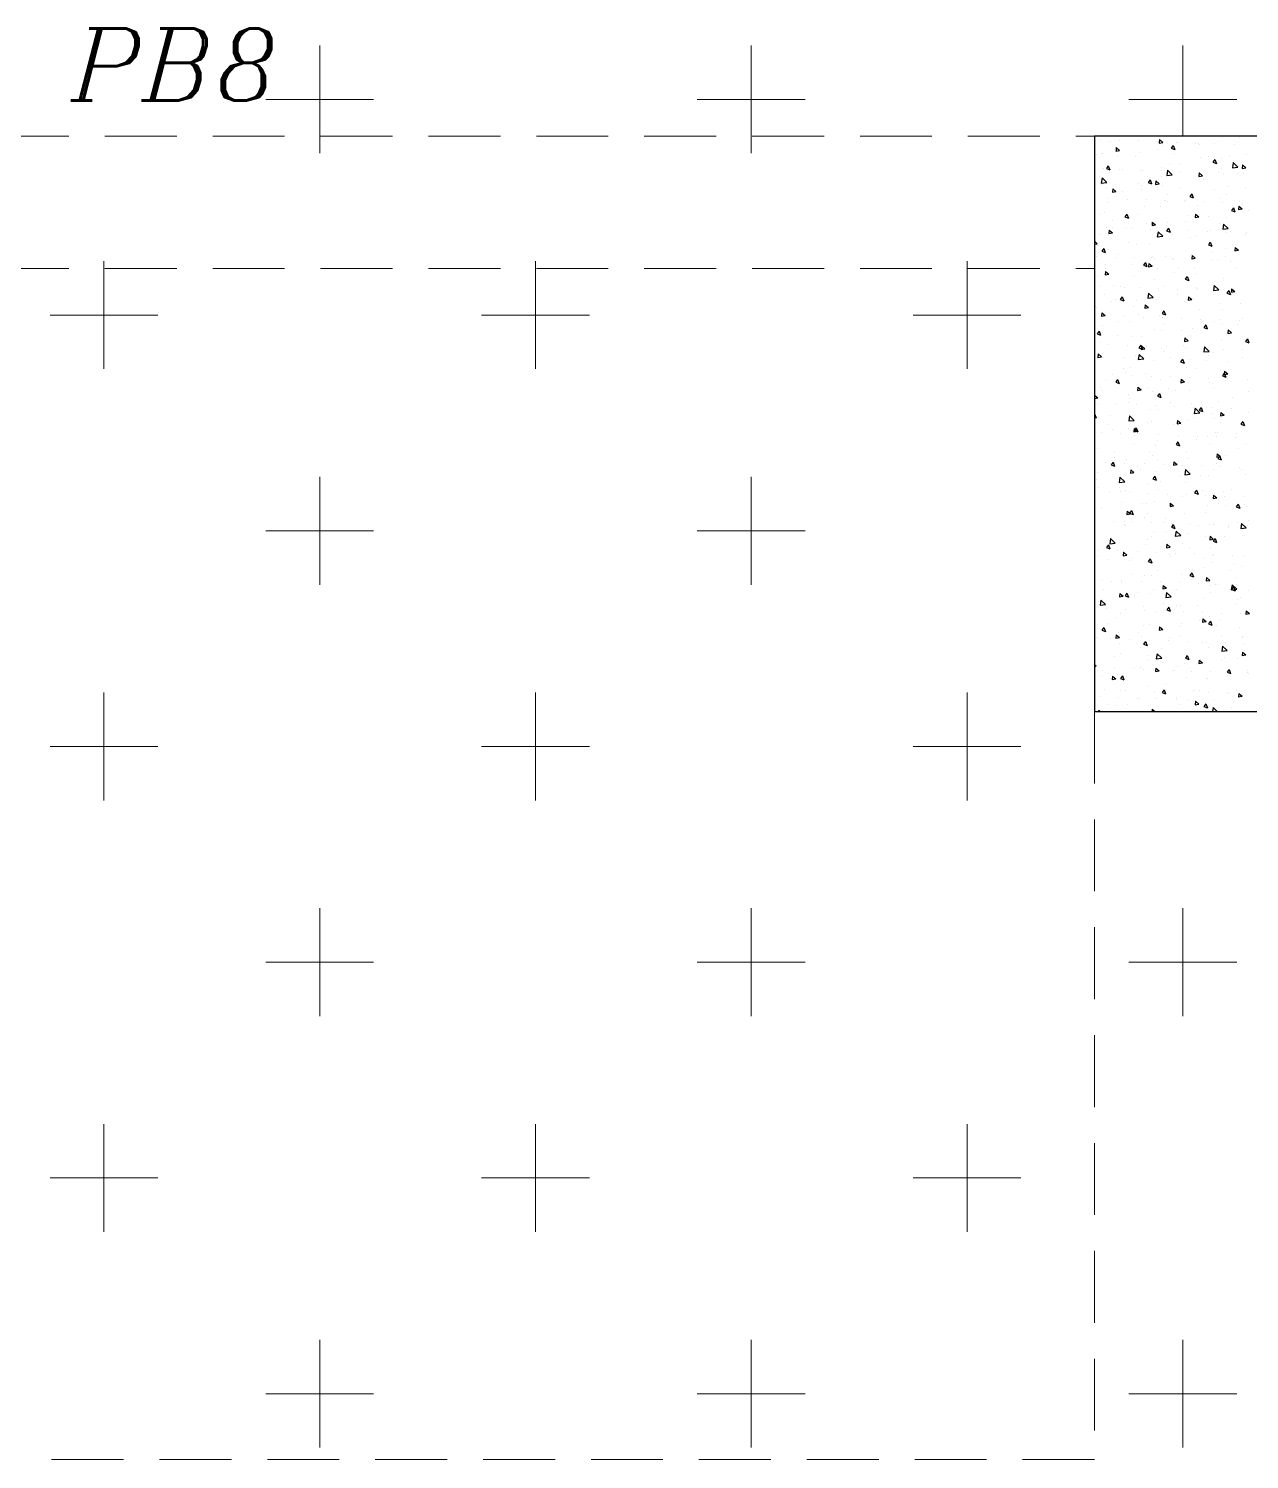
# Model space of a CAD drawing. Header units: millimetres. Extents: x 331487 to 517269, y 198509 to 399936.
# Drawn here: x 404498 to 406619, y 386854 to 389341 of the extents above; entities that cross this region are included whole.
import ezdxf

# ---------------------------------------------------------------- set-up
doc = ezdxf.new("R2010")
doc.units = ezdxf.units.MM
doc.header["$MEASUREMENT"] = 0
doc.linetypes.add('DASHED2', pattern=[0.375, 0.25, -0.125])
doc.layers.add('BEAM', color=1, linetype='Continuous', lineweight=5)
doc.layers.add('COLUMN', color=6, linetype='Continuous')
doc.styles.add('ITALICC', font='italicc', dxfattribs={"height": 0.3})

msp = doc.modelspace()

# ---------------------------------------------------------------- linework, layer by layer
at = {"layer": 'BEAM', "color": 253, "linetype": 'Continuous', "ltscale": 750}
for p, q in [((405003.6, 389154), (405003.6, 389312)), ((405753.6, 389154), (405753.6, 389312)), ((406503.6, 389154), (406503.6, 389312)), ((404909.8, 389218.2), (405097.3, 389218.2)), ((405659.8, 389218.2), (405847.3, 389218.2)), ((406409.8, 389218.2), (406597.3, 389218.2)), ((405003.6, 389124.5), (405003.6, 389154)), ((405753.6, 389124.5), (405753.6, 389154)), ((404628.6, 388924), (404628.6, 388937)), ((404628.6, 388749.5), (404628.6, 388924)), ((405378.6, 388924), (405378.6, 388937)), ((405378.6, 388749.5), (405378.6, 388924)), ((406128.6, 388924), (406128.6, 388937)), ((406128.6, 388749.5), (406128.6, 388924)), ((404534.8, 388843.2), (404722.3, 388843.2)), ((405284.8, 388843.2), (405472.3, 388843.2)), ((406034.8, 388843.2), (406222.3, 388843.2)), ((405003.6, 388374.5), (405003.6, 388562)), ((405753.6, 388374.5), (405753.6, 388562)), ((404909.8, 388468.2), (405097.3, 388468.2)), ((405659.8, 388468.2), (405847.3, 388468.2)), ((404628.6, 387999.5), (404628.6, 388187)), ((405378.6, 387999.5), (405378.6, 388187)), ((406128.6, 387999.5), (406128.6, 388187)), ((404534.8, 388093.2), (404722.3, 388093.2)), ((405284.8, 388093.2), (405472.3, 388093.2)), ((406034.8, 388093.2), (406222.3, 388093.2)), ((405003.6, 387624.5), (405003.6, 387812)), ((405753.6, 387624.5), (405753.6, 387812)), ((406503.6, 387624.5), (406503.6, 387812)), ((404909.8, 387718.2), (405097.3, 387718.2)), ((405659.8, 387718.2), (405847.3, 387718.2)), ((406409.8, 387718.2), (406597.3, 387718.2)), ((404628.6, 387249.5), (404628.6, 387437)), ((405378.6, 387249.5), (405378.6, 387437)), ((406128.6, 387249.5), (406128.6, 387437)), ((404534.8, 387343.2), (404722.3, 387343.2)), ((405284.8, 387343.2), (405472.3, 387343.2)), ((406034.8, 387343.2), (406222.3, 387343.2)), ((405003.6, 386874.5), (405003.6, 387062)), ((405753.6, 386874.5), (405753.6, 387062)), ((406503.6, 386874.5), (406503.6, 387062)), ((404909.8, 386968.2), (405097.3, 386968.2)), ((405659.8, 386968.2), (405847.3, 386968.2)), ((406409.8, 386968.2), (406597.3, 386968.2))]:
    msp.add_line(p, q, dxfattribs=at)
at = {"layer": 'BEAM', "linetype": 'DASHED2', "ltscale": 500}
for p, q in [((403130.1, 389154), (406350.1, 389154)), ((403130.1, 388924), (406350.1, 388924)), ((406350.1, 388154), (406350.1, 386854)), ((406350.1, 386854), (403130.1, 386854))]:
    msp.add_line(p, q, dxfattribs=at)
at = {"layer": 'COLUMN'}
for p, q in [((406350.1, 389154), (406350.1, 388154)), ((406650.1, 389154), (406350.1, 389154)), ((406350.1, 388154), (406650.1, 388154))]:
    msp.add_line(p, q, dxfattribs=at)
at = {"layer": 'COLUMN', "color": 2, "linetype": 'Continuous'}
for p, q in [((406350.4, 389146.8), (406350.4, 389146.8)), ((406359.7, 389148.3), (406359.7, 389148.3)), ((406377.9, 389145.1), (406377.9, 389145.1)), ((406393, 389147.1), (406393, 389147.1)), ((406426.3, 389145.9), (406426.3, 389145.9)), ((406459.6, 389144.7), (406459.6, 389144.7)), ((406463.2, 389148.2), (406462.7, 389142.2)), ((406462.7, 389142.2), (406468.9, 389143.4)), ((406463.2, 389148.2), (406468.9, 389143.4)), ((406492.9, 389143.5), (406492.9, 389143.5)), ((406494.9, 389142.6), (406494.9, 389142.6)), ((406526.2, 389142.3), (406526.2, 389142.3)), ((406572.9, 389152.1), (406572.9, 389152.1)), ((406601.6, 389151.9), (406601.6, 389151.9)), ((406353.7, 389121.8), (406353.7, 389121.8)), ((406361.6, 389123.7), (406361.6, 389123.7)), ((406364.5, 389124), (406364.5, 389124)), ((406387.4, 389128.3), (406393.7, 389129.5)), ((406388, 389134.3), (406387.5, 389128.3)), ((406388, 389134.3), (406393.7, 389129.5)), ((406389.8, 389120.5), (406389.8, 389120.5)), ((406421.3, 389119.5), (406421.3, 389119.5)), ((406429, 389125.6), (406429, 389125.6)), ((406460.4, 389131.1), (406460.4, 389131.1)), ((406468.7, 389138), (406468.7, 389138)), ((406486.9, 389138.2), (406483.5, 389133.2)), ((406483.5, 389133.2), (406489.6, 389131.2)), ((406486.9, 389138.2), (406489.6, 389131.2)), ((406488.3, 389123.4), (406488.3, 389123.4)), ((406531, 389141.4), (406531, 389141.4)), ((406533.2, 389139.6), (406533.2, 389139.6)), ((406547.9, 389119.3), (406547.9, 389119.3)), ((406559.5, 389141.1), (406559.5, 389141.1)), ((406584, 389119.8), (406584, 389119.8)), ((406592.7, 389139.8), (406592.7, 389139.8)), ((406614.9, 389123.1), (406614.9, 389123.1)), ((406366.1, 389097.8), (406366.1, 389097.8)), ((406374.1, 389102.8), (406370.8, 389097.8)), ((406370.8, 389097.8), (406376.8, 389095.8)), ((406374.1, 389102.8), (406376.8, 389095.8)), ((406393.1, 389095.5), (406393.1, 389095.5)), ((406399.4, 389096.6), (406399.4, 389096.6)), ((406429.3, 389094.2), (406429.3, 389094.2)), ((406432.7, 389095.4), (406432.7, 389095.4)), ((406466, 389094.2), (406466, 389094.2)), ((406466.3, 389099.4), (406466.3, 389099.4)), ((406477.2, 389094.9), (406475.8, 389086)), ((406477.2, 389094.9), (406485.3, 389087.1)), ((406479.9, 389105.7), (406479.9, 389105.7)), ((406499.3, 389093), (406499.3, 389093)), ((406499.8, 389104.8), (406499.8, 389104.8)), ((406534.3, 389116.3), (406534.3, 389116.3)), ((406559.4, 389113.8), (406556, 389108.9)), ((406556, 389108.9), (406562.1, 389106.8)), ((406559.4, 389113.8), (406562.1, 389106.8)), ((406570.4, 389115.1), (406570.4, 389115.1)), ((406570.6, 389098.7), (406570.6, 389098.7)), ((406591.2, 389108.2), (406589.8, 389099.3)), ((406589.8, 389099.3), (406599.3, 389100.4)), ((406591.2, 389108.2), (406599.3, 389100.4)), ((406592.9, 389099.1), (406592.9, 389099.1)), ((406607.4, 389104.2), (406606.8, 389098.2)), ((406606.8, 389098.2), (406613.1, 389099.4)), ((406607.4, 389104.2), (406613.1, 389099.4)), ((406358.7, 389083.9), (406358.7, 389083.9)), ((406363.2, 389081.7), (406361.9, 389072.8)), ((406361.9, 389072.8), (406371.4, 389073.9)), ((406362.2, 389070.6), (406362.2, 389070.6)), ((406363.2, 389081.7), (406371.4, 389073.9)), ((406375.7, 389091.7), (406375.7, 389091.7)), ((406426.8, 389072.3), (406426.8, 389072.3)), ((406432.6, 389069.2), (406432.6, 389069.2)), ((406446.6, 389078.5), (406443.3, 389073.5)), ((406443.3, 389073.5), (406449.3, 389071.5)), ((406446.6, 389078.5), (406449.3, 389071.5)), ((406456.9, 389076.5), (406456.4, 389070.5)), ((406456.4, 389070.5), (406462.7, 389071.6)), ((406456.9, 389076.5), (406462.7, 389071.6)), ((406466.4, 389084.7), (406466.4, 389084.7)), ((406468.7, 389067.9), (406468.7, 389067.9)), ((406475.8, 389086), (406485.3, 389087.1)), ((406531, 389086.3), (406531, 389086.3)), ((406532.1, 389090.3), (406531.6, 389084.4)), ((406531.6, 389084.4), (406537.9, 389085.5)), ((406532.1, 389090.3), (406537.9, 389085.5)), ((406532.6, 389091.8), (406532.6, 389091.8)), ((406539.3, 389078.5), (406539.3, 389078.5)), ((406565.9, 389090.5), (406565.9, 389090.5)), ((406573.7, 389090), (406573.7, 389090)), ((406599.1, 389089.3), (406599.1, 389089.3)), ((406609.9, 389088.8), (406609.9, 389088.8)), ((406371.6, 389065.4), (406371.6, 389065.4)), ((406373.6, 389045.9), (406373.6, 389045.9)), ((406381.7, 389062.6), (406381.2, 389056.6)), ((406381.2, 389056.6), (406387.4, 389057.8)), ((406381.7, 389062.6), (406387.4, 389057.8)), ((406398.1, 389057.6), (406398.1, 389057.6)), ((406406.9, 389044.7), (406406.9, 389044.7)), ((406431.3, 389061.2), (406431.3, 389061.2)), ((406440.2, 389043.5), (406440.2, 389043.5)), ((406472, 389042.9), (406472, 389042.9)), ((406477.6, 389052.4), (406477.6, 389052.4)), ((406498.3, 389065.1), (406498.3, 389065.1)), ((406519.1, 389054.2), (406515.8, 389049.2)), ((406515.8, 389049.2), (406521.8, 389047.2)), ((406519.1, 389054.2), (406521.8, 389047.2)), ((406557.9, 389060.9), (406557.9, 389060.9)), ((406568.4, 389045.3), (406568.4, 389045.3)), ((406578.7, 389052.2), (406578.7, 389052.2)), ((406581.8, 389066.4), (406581.8, 389066.4)), ((406613.2, 389063.7), (406613.2, 389063.7)), ((406367, 389020.8), (406367, 389020.8)), ((406373.4, 389038.3), (406373.4, 389038.3)), ((406406.4, 389018.8), (406403, 389013.8)), ((406406.4, 389018.8), (406409.1, 389011.8)), ((406424.5, 389018.9), (406424.5, 389018.9)), ((406437.6, 389031.3), (406437.6, 389031.3)), ((406464.2, 389031.3), (406464.2, 389031.3)), ((406473.5, 389042.3), (406473.5, 389042.3)), ((406476.3, 389041.1), (406476.3, 389041.1)), ((406506.8, 389041), (406506.8, 389041)), ((406508.2, 389041.6), (406508.2, 389041.6)), ((406525.9, 389018.6), (406525.3, 389012.6)), ((406525.9, 389018.6), (406531.6, 389013.8)), ((406528.7, 389032.9), (406528.7, 389032.9)), ((406540.1, 389039.8), (406540.1, 389039.8)), ((406573.3, 389038.6), (406573.3, 389038.6)), ((406591.7, 389029.8), (406588.3, 389024.8)), ((406588.3, 389024.9), (406594.3, 389022.8)), ((406591.7, 389029.8), (406594.3, 389022.8)), ((406601.1, 389032.5), (406600.6, 389026.5)), ((406600.6, 389026.5), (406606.8, 389027.7)), ((406601.1, 389032.5), (406606.8, 389027.7)), ((406602.9, 389040.8), (406602.9, 389040.8)), ((406606.6, 389037.4), (406606.6, 389037.4)), ((406618.2, 389025.8), (406618.2, 389025.8)), ((406360, 389017.3), (406360, 389017.3)), ((406370.3, 388995.7), (406370.3, 388995.7)), ((406380.7, 388994.6), (406380.7, 388994.6)), ((406381.7, 389007), (406381.7, 389007)), ((406403, 389013.8), (406409, 389011.8)), ((406406.4, 388994.5), (406406.4, 388994.5)), ((406413.9, 388993.3), (406413.9, 388993.3)), ((406441.3, 389002.9), (406441.3, 389002.9)), ((406450.6, 389004.7), (406450.1, 388998.8)), ((406450.1, 388998.8), (406456.4, 388999.9)), ((406450.6, 389004.7), (406456.4, 388999.9)), ((406475.4, 388999), (406475.4, 388999)), ((406478.9, 388994.5), (406475.5, 388989.5)), ((406477, 389005), (406477, 389005)), ((406478.9, 388994.5), (406481.6, 388987.5)), ((406508.3, 389006.7), (406508.3, 389006.7)), ((406511.5, 389016.6), (406511.5, 389016.6)), ((406525.3, 389012.6), (406531.6, 389013.8)), ((406547.6, 389015.3), (406547.6, 389015.3)), ((406567.9, 389002.6), (406567.9, 389002.6)), ((406574.6, 389001.5), (406573.2, 388992.6)), ((406573.2, 388992.6), (406582.7, 388993.7)), ((406574.6, 389001.5), (406582.7, 388993.7)), ((406579.5, 389013), (406579.5, 389013)), ((406350.1, 388971.6), (406354.8, 388967.2)), ((406359.7, 388983.1), (406359.7, 388983.1)), ((406371.2, 388985), (406371.2, 388985)), ((406375.4, 388990.9), (406374.9, 388984.9)), ((406374.9, 388984.9), (406381.2, 388986)), ((406375.4, 388990.9), (406381.2, 388986)), ((406409.7, 388969.4), (406409.7, 388969.4)), ((406445.9, 388968.2), (406445.9, 388968.2)), ((406447.2, 388992.1), (406447.2, 388992.1)), ((406460.7, 388988.2), (406459.3, 388979.3)), ((406459.3, 388979.3), (406468.8, 388980.4)), ((406460.7, 388988.2), (406468.8, 388980.4)), ((406461.9, 388977.9), (406461.9, 388977.9)), ((406475.5, 388989.5), (406481.6, 388987.5)), ((406480.5, 388990.9), (406480.5, 388990.9)), ((406486.3, 388982.8), (406486.3, 388982.8)), ((406513.8, 388989.7), (406513.8, 388989.7)), ((406516.4, 388978.7), (406516.4, 388978.7)), ((406526.5, 388979.5), (406526.5, 388979.5)), ((406547.1, 388988.5), (406547.1, 388988.5)), ((406551.4, 388970.1), (406548, 388965.2)), ((406550.9, 388990.3), (406550.9, 388990.3)), ((406551.4, 388970.1), (406554.1, 388963.1)), ((406566.1, 388991.9), (406566.1, 388991.9)), ((406580.4, 388987.3), (406580.4, 388987.3)), ((406587, 388989), (406587, 388989)), ((406613, 388982.5), (406613, 388982.5)), ((406613.7, 388986), (406613.7, 388986)), ((406350.1, 388966.6), (406354.8, 388967.1)), ((406353.8, 388945.3), (406353.8, 388945.3)), ((406357.7, 388963.9), (406357.7, 388963.9)), ((406366.1, 388959.1), (406362.7, 388954.1)), ((406362.7, 388954.1), (406368.8, 388952.1)), ((406366.1, 388959.1), (406368.8, 388952.1)), ((406375.3, 388957.9), (406375.3, 388957.9)), ((406387.1, 388944), (406387.1, 388944)), ((406391.7, 388948.7), (406391.7, 388948.7)), ((406422.3, 388965.5), (406422.3, 388965.5)), ((406449.2, 388943.1), (406449.2, 388943.1)), ((406451.3, 388944.6), (406451.3, 388944.6)), ((406473.1, 388945.6), (406473.1, 388945.6)), ((406518.3, 388948.4), (406518.3, 388948.4)), ((406519.6, 388946.9), (406519.1, 388940.9)), ((406519.6, 388946.9), (406525.3, 388942.1)), ((406548, 388965.2), (406554.1, 388963.1)), ((406555.9, 388952.4), (406555.9, 388952.4)), ((406577.3, 388959.6), (406577.3, 388959.6)), ((406578, 388944.3), (406578, 388944.3)), ((406590.3, 388964), (406590.3, 388964)), ((406594.8, 388960.8), (406594.3, 388954.8)), ((406594.3, 388954.8), (406600.5, 388955.9)), ((406594.8, 388960.8), (406600.6, 388955.9)), ((406369.2, 388919.1), (406368.6, 388913.2)), ((406368.9, 388931.6), (406368.9, 388931.6)), ((406369.2, 388919.1), (406374.9, 388914.3)), ((406369.7, 388924.8), (406369.7, 388924.8)), ((406414.7, 388931.6), (406414.7, 388931.6)), ((406420.3, 388942.8), (406420.3, 388942.8)), ((406438.6, 388934.8), (406435.3, 388929.8)), ((406435.3, 388929.8), (406441.3, 388927.8)), ((406438.6, 388934.8), (406441.3, 388927.8)), ((406444.4, 388933), (406443.8, 388927)), ((406443.8, 388927), (406450.1, 388928.2)), ((406444.4, 388933), (406450.1, 388928.2)), ((406453.6, 388941.6), (406453.6, 388941.6)), ((406459.7, 388924.5), (406459.7, 388924.5)), ((406485.3, 388941.9), (406485.3, 388941.9)), ((406486.9, 388940.4), (406486.9, 388940.4)), ((406496.3, 388924.5), (406496.3, 388924.5)), ((406519.1, 388940.9), (406525.3, 388942.1)), ((406520.2, 388939.2), (406520.2, 388939.2)), ((406524.2, 388926.1), (406524.2, 388926.1)), ((406553.5, 388938), (406553.5, 388938)), ((406563.8, 388938.5), (406563.8, 388938.5)), ((406586.8, 388936.7), (406586.8, 388936.7)), ((406595.3, 388926.1), (406595.3, 388926.1)), ((406355.5, 388910.5), (406355.5, 388910.5)), ((406368.6, 388913.2), (406374.9, 388914.3)), ((406383.6, 388894.7), (406383.6, 388894.7)), ((406420, 388912.1), (406420, 388912.1)), ((406454.2, 388905.3), (406454.2, 388905.3)), ((406488.6, 388916.8), (406488.6, 388916.8)), ((406511.1, 388910.4), (406507.8, 388905.5)), ((406507.8, 388905.5), (406513.8, 388903.4)), ((406511.1, 388910.4), (406513.8, 388903.4)), ((406524.8, 388915.5), (406524.8, 388915.5)), ((406558.1, 388894.7), (406556.7, 388885.8)), ((406558.1, 388894.7), (406566.2, 388886.9)), ((406575, 388906.2), (406575, 388906.2)), ((406361.3, 388893.3), (406361.3, 388893.3)), ((406366.7, 388878.2), (406366.7, 388878.2)), ((406386.9, 388869.7), (406386.9, 388869.7)), ((406394.6, 388892.1), (406394.6, 388892.1)), ((406398.4, 388875.1), (406395, 388870.1)), ((406395, 388870.1), (406401, 388868.1)), ((406398.4, 388875.1), (406401, 388868.1)), ((406401.7, 388890.4), (406401.7, 388890.4)), ((406427.8, 388890.9), (406427.8, 388890.9)), ((406444.1, 388881.5), (406442.7, 388872.6)), ((406442.7, 388872.6), (406452.2, 388873.7)), ((406444.1, 388881.5), (406452.2, 388873.7)), ((406457.4, 388871.1), (406457.4, 388871.1)), ((406461.1, 388889.7), (406461.1, 388889.7)), ((406461.3, 388886.3), (406461.3, 388886.3)), ((406470.8, 388892.2), (406470.8, 388892.2)), ((406493.6, 388878.9), (406493.6, 388878.9)), ((406494.4, 388888.5), (406494.4, 388888.5)), ((406513.3, 388875.2), (406512.8, 388869.2)), ((406512.8, 388869.2), (406519.1, 388870.3)), ((406513.3, 388875.2), (406519.1, 388870.3)), ((406521.9, 388872.7), (406521.9, 388872.7)), ((406527.7, 388887.2), (406527.7, 388887.2)), ((406528, 388890.5), (406528, 388890.5)), ((406528.3, 388890.1), (406528.3, 388890.1)), ((406556.7, 388885.8), (406566.2, 388886.9)), ((406561, 388886), (406561, 388886)), ((406561.6, 388885.1), (406561.6, 388885.1)), ((406564.2, 388889.2), (406564.2, 388889.2)), ((406583.6, 388886.1), (406580.3, 388881.1)), ((406580.3, 388881.1), (406586.3, 388879.1)), ((406583.6, 388886.1), (406586.3, 388879.1)), ((406588.5, 388889), (406588, 388883.1)), ((406588, 388886), (406588, 388886)), ((406588, 388883.1), (406594.3, 388884.2)), ((406588.5, 388889), (406594.3, 388884.2)), ((406594.3, 388884.8), (406594.3, 388884.8)), ((406352.4, 388858.1), (406352.4, 388858.1)), ((406353.2, 388857.1), (406353.2, 388857.1)), ((406362.9, 388847.4), (406362.4, 388841.4)), ((406362.9, 388847.4), (406368.6, 388842.6)), ((406379.7, 388866.4), (406379.7, 388866.4)), ((406417.8, 388858.7), (406417.8, 388858.7)), ((406423, 388868.4), (406423, 388868.4)), ((406438.1, 388861.3), (406437.6, 388855.3)), ((406437.6, 388855.3), (406443.8, 388856.5)), ((406438.1, 388861.3), (406443.8, 388856.5)), ((406470.9, 388850.8), (406467.5, 388845.8)), ((406467.5, 388845.8), (406473.6, 388843.8)), ((406470.9, 388850.8), (406473.6, 388843.8)), ((406506.3, 388866.1), (406506.3, 388866.1)), ((406533, 388852.6), (406533, 388852.6)), ((406567.5, 388864.2), (406567.5, 388864.2)), ((406572.8, 388852.8), (406572.8, 388852.8)), ((406603.6, 388862.9), (406603.6, 388862.9)), ((406362.3, 388841.4), (406368.6, 388842.6)), ((406364.4, 388824.8), (406364.4, 388824.8)), ((406368.3, 388842), (406368.3, 388842)), ((406391.9, 388831.8), (406391.9, 388831.8)), ((406401.6, 388840.8), (406401.6, 388840.8)), ((406411.7, 388832.1), (406411.7, 388832.1)), ((406426.3, 388843.4), (406426.3, 388843.4)), ((406434.9, 388839.5), (406434.9, 388839.5)), ((406462.5, 388842.1), (406462.5, 388842.1)), ((406468.2, 388838.3), (406468.2, 388838.3)), ((406468.6, 388838.8), (406468.6, 388838.8)), ((406471.3, 388828), (406471.3, 388828)), ((406501.5, 388837.1), (406501.5, 388837.1)), ((406519.7, 388819.4), (406519.7, 388819.4)), ((406534.8, 388835.9), (406534.8, 388835.9)), ((406538.3, 388831.8), (406538.3, 388831.8)), ((406543.4, 388826.4), (406540, 388821.4)), ((406540, 388821.4), (406546.1, 388819.4)), ((406543.4, 388826.4), (406546.1, 388819.4)), ((406559.3, 388831.8), (406559.3, 388831.8)), ((406568, 388834.7), (406568, 388834.7)), ((406572.5, 388826.3), (406572.5, 388826.3)), ((406598, 388827.7), (406598, 388827.7)), ((406601.3, 388833.5), (406601.3, 388833.5)), ((406606.9, 388837.9), (406606.9, 388837.9)), ((406351, 388803.7), (406351, 388803.7)), ((406358.1, 388815.4), (406354.7, 388810.4)), ((406354.7, 388810.4), (406360.8, 388808.4)), ((406358.1, 388815.4), (406360.8, 388808.4)), ((406360.7, 388795), (406360.7, 388795)), ((406389.7, 388808.1), (406389.7, 388808.1)), ((406415.5, 388805.3), (406415.5, 388805.3)), ((406431.3, 388805.5), (406431.3, 388805.5)), ((406455.2, 388817.7), (406455.2, 388817.7)), ((406465.8, 388817.1), (406465.8, 388817.1)), ((406501.9, 388815.8), (406501.9, 388815.8)), ((406507, 388803.4), (406506.5, 388797.5)), ((406506.5, 388797.5), (406512.8, 388798.6)), ((406507, 388803.4), (406512.8, 388798.6)), ((406516.4, 388807.8), (406516.4, 388807.8)), ((406570.5, 388799.5), (406570.5, 388799.5)), ((406582.3, 388817.3), (406581.7, 388811.3)), ((406581.7, 388811.3), (406588, 388812.5)), ((406582.3, 388817.3), (406588, 388812.5)), ((406611.9, 388800), (406611.9, 388800)), ((406615.9, 388802.1), (406612.5, 388797.1)), ((406612.5, 388797.1), (406618.6, 388795.1)), ((406615.9, 388802.1), (406618.6, 388795.1)), ((406354.7, 388769.9), (406354.7, 388769.9)), ((406356.6, 388775.7), (406356.1, 388769.7)), ((406356.1, 388769.7), (406362.3, 388770.9)), ((406356.6, 388775.7), (406362.3, 388770.9)), ((406362.1, 388771.4), (406362.1, 388771.4)), ((406364, 388769.9), (406364, 388769.9)), ((406374.7, 388791.5), (406374.7, 388791.5)), ((406408, 388790.3), (406408, 388790.3)), ((406421.7, 388773.8), (406421.7, 388773.8)), ((406427.6, 388774.7), (406426.2, 388765.9)), ((406430.6, 388791.1), (406427.3, 388786.1)), ((406427.3, 388786.1), (406433.3, 388784.1)), ((406427.5, 388774.7), (406435.7, 388767)), ((406430.6, 388791.1), (406433.3, 388784.1)), ((406431.8, 388789.6), (406431.3, 388783.6)), ((406431.3, 388783.6), (406437.6, 388784.7)), ((406431.8, 388789.6), (406437.6, 388784.7)), ((406441.3, 388789), (406441.3, 388789)), ((406466.3, 388785.4), (406466.3, 388785.4)), ((406470.7, 388779.2), (406470.7, 388779.2)), ((406474.6, 388787.8), (406474.6, 388787.8)), ((406481.4, 388769.6), (406481.4, 388769.6)), ((406505.2, 388790.8), (406505.2, 388790.8)), ((406507.9, 388786.6), (406507.9, 388786.6)), ((406541.5, 388788), (406540.1, 388779.1)), ((406540.1, 388779.1), (406549.6, 388780.2)), ((406541.2, 388785.4), (406541.2, 388785.4)), ((406541.3, 388789.5), (406541.3, 388789.5)), ((406541.5, 388788), (406549.6, 388780.2)), ((406548.3, 388773.5), (406548.3, 388773.5)), ((406557.1, 388778.4), (406557.1, 388778.4)), ((406574.4, 388784.2), (406574.4, 388784.2)), ((406607.7, 388783), (406607.7, 388783)), ((406608, 388769.3), (406608, 388769.3)), ((406399.7, 388749.8), (406399.7, 388749.8)), ((406400.2, 388768.7), (406400.2, 388768.7)), ((406413.2, 388752), (406413.2, 388752)), ((406426.2, 388765.9), (406435.7, 388767)), ((406452.9, 388764.4), (406452.9, 388764.4)), ((406503.1, 388766.7), (406499.8, 388761.8)), ((406499.8, 388761.8), (406505.8, 388759.7)), ((406503.1, 388766.7), (406505.8, 388759.7)), ((406510.2, 388752.9), (406510.2, 388752.9)), ((406517.4, 388766), (406517.4, 388766)), ((406526.4, 388749.5), (406526.4, 388749.5)), ((406544.6, 388764.5), (406544.6, 388764.5)), ((406568.3, 388746.1), (406568.3, 388746.1)), ((406576, 388745.6), (406575.5, 388739.6)), ((406576, 388745.6), (406581.7, 388740.8)), ((406580.8, 388763.2), (406580.8, 388763.2)), ((406369, 388732.1), (406369, 388732.1)), ((406382.2, 388739.5), (406382.2, 388739.5)), ((406390.3, 388731.4), (406387, 388726.4)), ((406387, 388726.4), (406393, 388724.4)), ((406390.3, 388731.4), (406393, 388724.4)), ((406403.5, 388743.6), (406403.5, 388743.6)), ((406415.5, 388738.3), (406415.5, 388738.3)), ((406439.6, 388742.3), (406439.6, 388742.3)), ((406448.8, 388737.1), (406448.8, 388737.1)), ((406464.1, 388732.1), (406464.1, 388732.1)), ((406482.1, 388735.9), (406482.1, 388735.9)), ((406500.8, 388731.7), (406500.2, 388725.7)), ((406500.2, 388725.7), (406506.5, 388726.9)), ((406500.8, 388731.7), (406506.5, 388726.9)), ((406515.4, 388734.7), (406515.4, 388734.7)), ((406548.7, 388733.4), (406548.7, 388733.4)), ((406549.6, 388726.6), (406549.6, 388726.6)), ((406554.8, 388725), (406554.8, 388725)), ((406575.6, 388742.4), (406572.3, 388737.4)), ((406572.3, 388737.4), (406578.3, 388735.4)), ((406575.5, 388739.6), (406581.7, 388740.8)), ((406575.6, 388742.4), (406578.3, 388735.4)), ((406581.9, 388732.2), (406581.9, 388732.2)), ((406584.1, 388738.1), (406584.1, 388738.1)), ((406615.2, 388731), (406615.2, 388731)), ((406350.3, 388704), (406350.1, 388701.7)), ((406350.1, 388698), (406356.1, 388699.1)), ((406350.3, 388704), (406356.1, 388699.1)), ((406359.9, 388718.1), (406359.9, 388718.1)), ((406364.7, 388711.6), (406364.7, 388711.6)), ((406408.5, 388705.7), (406408.5, 388705.7)), ((406411, 388698.6), (406411, 388698.6)), ((406425.5, 388717.8), (406425, 388711.9)), ((406425, 388711.9), (406431.3, 388713)), ((406425.5, 388717.8), (406431.3, 388713)), ((406431.7, 388715.4), (406431.7, 388715.4)), ((406442.9, 388717.3), (406442.9, 388717.3)), ((406450.6, 388711), (406450.6, 388711)), ((406462.9, 388707), (406459.5, 388702.1)), ((406459.5, 388702.1), (406465.5, 388700)), ((406462.9, 388707), (406465.5, 388700)), ((406479.1, 388716), (406479.1, 388716)), ((406491.4, 388711.3), (406491.4, 388711.3)), ((406515.2, 388712.6), (406515.2, 388712.6)), ((406558.3, 388715.2), (406558.3, 388715.2)), ((406589.1, 388700.3), (406589.1, 388700.3)), ((406618, 388711), (406618, 388711)), ((406350.1, 388671.6), (406352.8, 388664.7)), ((406356, 388689.4), (406356, 388689.4)), ((406389.2, 388688.2), (406389.2, 388688.2)), ((406409.7, 388691.5), (406409.7, 388691.5)), ((406422.5, 388687), (406422.5, 388687)), ((406447.9, 388679.4), (406447.9, 388679.4)), ((406455.8, 388685.8), (406455.8, 388685.8)), ((406461.8, 388678.7), (406461.8, 388678.7)), ((406482.4, 388691), (406482.4, 388691)), ((406489.1, 388684.5), (406489.1, 388684.5)), ((406518.5, 388689.7), (406518.5, 388689.7)), ((406522.4, 388683.3), (406522.4, 388683.3)), ((406525, 388681.3), (406523.6, 388672.4)), ((406523.6, 388672.4), (406533.1, 388673.5)), ((406525, 388681.3), (406533.1, 388673.5)), ((406535.4, 388682.7), (406532, 388677.7)), ((406532, 388677.7), (406538.1, 388675.7)), ((406535.4, 388682.7), (406538.1, 388675.7)), ((406536.4, 388691.2), (406536.4, 388691.2)), ((406552.6, 388671.6), (406552.6, 388671.6)), ((406555.7, 388682.1), (406555.7, 388682.1)), ((406566, 388692.7), (406566, 388692.7)), ((406569.7, 388673.9), (406569.2, 388667.9)), ((406569.7, 388673.9), (406575.5, 388669)), ((406589, 388680.9), (406589, 388680.9)), ((406617.1, 388673.2), (406617.1, 388673.2)), ((406350.1, 388665.6), (406352.8, 388664.7)), ((406357.6, 388664.7), (406357.6, 388664.7)), ((406374.8, 388653.3), (406374.8, 388653.3)), ((406377.3, 388668.9), (406377.3, 388668.9)), ((406408.7, 388645.2), (406408.7, 388645.2)), ((406411, 388668), (406409.6, 388659.1)), ((406409.6, 388659.1), (406419.1, 388660.2)), ((406411, 388668), (406419.1, 388660.2)), ((406419.3, 388646.1), (406418.7, 388640.1)), ((406422.6, 388647.3), (406419.2, 388642.4)), ((406419.3, 388646.1), (406425, 388641.3)), ((406422.6, 388647.3), (406425.3, 388640.3)), ((406441.7, 388657.1), (406441.7, 388657.1)), ((406448.4, 388657.6), (406448.4, 388657.6)), ((406487.3, 388653.1), (406487.3, 388653.1)), ((406494.5, 388660), (406494, 388654)), ((406494, 388654), (406500.2, 388655.2)), ((406494.5, 388660), (406500.2, 388655.2)), ((406501.4, 388653), (406501.4, 388653)), ((406512.9, 388659.2), (406512.9, 388659.2)), ((406521.8, 388664.7), (406521.8, 388664.7)), ((406557.9, 388663.4), (406557.9, 388663.4)), ((406568.3, 388656.8), (406568.3, 388656.8)), ((406569.2, 388667.9), (406575.4, 388669)), ((406607.9, 388658.4), (406604.5, 388653.4)), ((406604.5, 388653.4), (406610.6, 388651.4)), ((406607.9, 388658.4), (406610.6, 388651.4)), ((406362.4, 388638.9), (406362.4, 388638.9)), ((406380.6, 388643.9), (406380.6, 388643.9)), ((406395.6, 388637.7), (406395.6, 388637.7)), ((406416.8, 388642.6), (406416.8, 388642.6)), ((406418.7, 388640.1), (406425, 388641.3)), ((406419.2, 388642.4), (406425.3, 388640.3)), ((406419.8, 388633.2), (406419.8, 388633.2)), ((406428.9, 388636.5), (406428.9, 388636.5)), ((406459.6, 388625.3), (406459.6, 388625.3)), ((406462.2, 388635.2), (406462.2, 388635.2)), ((406495.1, 388623), (406491.8, 388618)), ((406495.1, 388623), (406497.8, 388616)), ((406495.5, 388634), (406495.5, 388634)), ((406526.8, 388626.8), (406526.8, 388626.8)), ((406528.8, 388632.8), (406528.8, 388632.8)), ((406546.4, 388632.9), (406546.4, 388632.9)), ((406561.2, 388638.4), (406561.2, 388638.4)), ((406562.1, 388631.6), (406562.1, 388631.6)), ((406563.7, 388639.3), (406563.7, 388639.3)), ((406595.4, 388630.4), (406595.4, 388630.4)), ((406597.4, 388637.1), (406597.4, 388637.1)), ((406614.8, 388619.8), (406614.8, 388619.8)), ((406355.4, 388611.3), (406355.4, 388611.3)), ((406384.8, 388595), (406384.8, 388595)), ((406385.6, 388606), (406385.6, 388606)), ((406420.1, 388617.6), (406420.1, 388617.6)), ((406446.1, 388604.2), (406446.1, 388604.2)), ((406451.7, 388598.8), (406451.7, 388598.8)), ((406456.2, 388616.3), (406456.2, 388616.3)), ((406491.8, 388618), (406497.8, 388616)), ((406510.7, 388605.8), (406510.7, 388605.8)), ((406550.3, 388618.2), (406550.3, 388618.2)), ((406563.4, 388602.1), (406562.9, 388596.1)), ((406562.9, 388596.2), (406569.2, 388597.3)), ((406563.4, 388602.1), (406569.2, 388597.3)), ((406567.6, 388598.7), (406564.3, 388593.7)), ((406566.2, 388600.5), (406566.2, 388600.5)), ((406567.6, 388598.7), (406570.3, 388591.7)), ((406578.4, 388598.5), (406578.4, 388598.5)), ((406600.7, 388612.1), (406600.7, 388612.1)), ((406369.9, 388587), (406369.9, 388587)), ((406382.3, 388587.7), (406379, 388582.7)), ((406379, 388582.7), (406385, 388580.7)), ((406382.3, 388587.7), (406385, 388580.7)), ((406403.1, 388585.7), (406403.1, 388585.7)), ((406406.5, 388591.8), (406406.5, 388591.8)), ((406413, 388574.4), (406412.5, 388568.4)), ((406413, 388574.4), (406418.7, 388569.6)), ((406425.1, 388579.7), (406425.1, 388579.7)), ((406429.8, 388574.8), (406429.8, 388574.8)), ((406436.4, 388584.5), (406436.4, 388584.5)), ((406457.3, 388571.9), (406457.3, 388571.9)), ((406459.5, 388591.2), (406459.5, 388591.2)), ((406469.7, 388583.3), (406469.7, 388583.3)), ((406488.2, 388588.3), (406487.7, 388582.3)), ((406487.7, 388582.3), (406494, 388583.4)), ((406488.2, 388588.3), (406494, 388583.4)), ((406495.7, 388590), (406495.7, 388590)), ((406503, 388582.1), (406503, 388582.1)), ((406508.4, 388574.6), (406507, 388565.7)), ((406508.4, 388574.6), (406516.5, 388566.8)), ((406511.4, 388594.7), (406511.4, 388594.7)), ((406536.3, 388580.9), (406536.3, 388580.9)), ((406556.4, 388574.6), (406556.4, 388574.6)), ((406561.5, 388585.9), (406561.5, 388585.9)), ((406564.3, 388593.7), (406570.3, 388591.7)), ((406569.6, 388579.7), (406569.6, 388579.7)), ((406602.9, 388578.4), (406602.9, 388578.4)), ((406605.7, 388574.2), (406605.7, 388574.2)), ((406353.1, 388557.9), (406353.1, 388557.9)), ((406354.5, 388569.1), (406354.5, 388569.1)), ((406394.4, 388561.3), (406393.1, 388552.4)), ((406393.1, 388552.4), (406402.6, 388553.5)), ((406394.4, 388561.3), (406402.6, 388553.5)), ((406412.5, 388568.4), (406418.7, 388569.6)), ((406443.9, 388550.8), (406443.9, 388550.8)), ((406454.9, 388563.3), (406451.5, 388558.4)), ((406451.5, 388558.4), (406457.5, 388556.3)), ((406454.9, 388563.3), (406457.5, 388556.3)), ((406464.5, 388553.4), (406464.5, 388553.4)), ((406499, 388564.9), (406499, 388564.9)), ((406507, 388565.7), (406516.5, 388566.8)), ((406508.4, 388552.4), (406508.4, 388552.4)), ((406535.1, 388563.7), (406535.1, 388563.7)), ((406548.1, 388564.8), (406548.1, 388564.8)), ((406612.6, 388566.5), (406612.6, 388566.5)), ((406357.8, 388544.1), (406357.8, 388544.1)), ((406376.9, 388535.6), (406376.9, 388535.6)), ((406393.9, 388542.8), (406393.9, 388542.8)), ((406394.8, 388536.7), (406394.8, 388536.7)), ((406404.2, 388538.4), (406404.2, 388538.4)), ((406410.2, 388534.4), (406410.2, 388534.4)), ((406443.5, 388533.2), (406443.5, 388533.2)), ((406461.7, 388540.5), (406461.7, 388540.5)), ((406476.8, 388532), (406476.8, 388532)), ((406503.9, 388527.1), (406503.9, 388527.1)), ((406510.1, 388530.7), (406510.1, 388530.7)), ((406521.4, 388536.4), (406521.4, 388536.4)), ((406527.4, 388539), (406524, 388534)), ((406524, 388534), (406530.1, 388532)), ((406527.4, 388539), (406530.1, 388532)), ((406538.4, 388538.6), (406538.4, 388538.6)), ((406543.3, 388529.5), (406543.3, 388529.5)), ((406557.2, 388530.4), (406556.6, 388524.4)), ((406556.6, 388524.4), (406562.9, 388525.6)), ((406557.2, 388530.4), (406562.9, 388525.6)), ((406559.2, 388532.5), (406559.2, 388532.5)), ((406574.5, 388537.4), (406574.5, 388537.4)), ((406576.6, 388528.3), (406576.6, 388528.3)), ((406588.4, 388540.2), (406588.4, 388540.2)), ((406609.9, 388527.1), (406609.9, 388527.1)), ((406350.9, 388504.5), (406350.9, 388504.5)), ((406362.8, 388506.2), (406362.8, 388506.2)), ((406397.2, 388517.8), (406397.2, 388517.8)), ((406406.7, 388502.6), (406406.2, 388496.7)), ((406406.2, 388496.7), (406412.5, 388497.8)), ((406406.7, 388502.6), (406412.5, 388497.8)), ((406414.6, 388503.6), (406411.2, 388498.7)), ((406411.2, 388498.7), (406417.3, 388496.6)), ((406414.6, 388503.6), (406417.3, 388496.6)), ((406433.4, 388516.5), (406433.4, 388516.5)), ((406439.8, 388516.5), (406439.8, 388516.5)), ((406441.6, 388497.5), (406441.6, 388497.5)), ((406455.1, 388518.5), (406455.1, 388518.5)), ((406481.9, 388516.5), (406481.4, 388510.5)), ((406481.4, 388510.5), (406487.7, 388511.7)), ((406481.9, 388516.5), (406487.7, 388511.7)), ((406506.2, 388499.1), (406506.2, 388499.1)), ((406543.4, 388500.8), (406543.4, 388500.8)), ((406545.8, 388511.5), (406545.8, 388511.5)), ((406566.4, 388516.2), (406566.4, 388516.2)), ((406577.8, 388512.3), (406577.8, 388512.3)), ((406599.9, 388514.7), (406596.5, 388509.7)), ((406596.5, 388509.7), (406602.6, 388507.7)), ((406599.9, 388514.7), (406602.6, 388507.7)), ((406610.3, 388513.1), (406610.3, 388513.1)), ((406614, 388511.1), (406614, 388511.1)), ((406383.3, 388485.1), (406383.3, 388485.1)), ((406402, 388485), (406402, 388485)), ((406402.2, 388479.9), (406402.2, 388479.9)), ((406404.8, 388478.3), (406404.8, 388478.3)), ((406416.6, 388483.9), (406416.6, 388483.9)), ((406436.7, 388491.5), (406436.7, 388491.5)), ((406449.9, 388482.7), (406449.9, 388482.7)), ((406471.7, 388482.2), (406471.7, 388482.2)), ((406472.8, 388490.2), (406472.8, 388490.2)), ((406483.2, 388481.4), (406483.2, 388481.4)), ((406487.1, 388479.3), (406483.7, 388474.3)), ((406483.7, 388474.3), (406489.8, 388472.3)), ((406487.1, 388479.3), (406489.8, 388472.3)), ((406516.5, 388480.2), (406516.5, 388480.2)), ((406531.4, 388478), (406531.4, 388478)), ((406549.7, 388479), (406549.7, 388479)), ((406557, 388479.2), (406557, 388479.2)), ((406582.8, 388474.5), (406582.8, 388474.5)), ((406583, 388477.8), (406583, 388477.8)), ((406598.4, 388481.9), (406598.4, 388481.9)), ((406605.8, 388481.1), (406604.4, 388472.2)), ((406604.4, 388472.2), (406613.9, 388473.3)), ((406605.8, 388481.1), (406613.9, 388473.3)), ((406616.3, 388476.6), (406616.3, 388476.6)), ((406617.3, 388486), (406617.3, 388486)), ((406377.9, 388454.6), (406376.5, 388445.7)), ((406376.5, 388445.7), (406386, 388446.8)), ((406377.9, 388454.6), (406386, 388446.8)), ((406441.7, 388453.6), (406441.7, 388453.6)), ((406449.8, 388458.2), (406449.8, 388458.2)), ((406452.8, 388465.2), (406452.8, 388465.2)), ((406476.1, 388465.2), (406476.1, 388465.2)), ((406491.9, 388467.8), (406490.5, 388458.9)), ((406490.5, 388458.9), (406500, 388460)), ((406491.9, 388467.8), (406500, 388460)), ((406503.9, 388445.7), (406503.9, 388445.7)), ((406512.3, 388463.9), (406512.3, 388463.9)), ((406543.5, 388458.1), (406543.5, 388458.1)), ((406550.9, 388458.7), (406550.4, 388452.7)), ((406550.4, 388452.7), (406556.6, 388453.9)), ((406550.9, 388458.7), (406556.6, 388453.9)), ((406559.6, 388455), (406556.3, 388450)), ((406556.3, 388450), (406562.3, 388448)), ((406559.6, 388455), (406562.3, 388448)), ((406576.4, 388457.9), (406576.4, 388457.9)), ((406608.1, 388459.7), (406608.1, 388459.7)), ((406355.1, 388424.1), (406355.1, 388424.1)), ((406357.5, 388434.4), (406357.5, 388434.4)), ((406374.3, 388443.9), (406371, 388439)), ((406371, 388439), (406377, 388436.9)), ((406371.1, 388443.1), (406371.1, 388443.1)), ((406374.3, 388443.9), (406377, 388436.9)), ((406390.8, 388433.2), (406390.8, 388433.2)), ((406399.7, 388431.7), (406399.7, 388431.7)), ((406400.4, 388430.9), (406399.9, 388424.9)), ((406399.9, 388424.9), (406406.2, 388426.1)), ((406400.4, 388430.9), (406406.2, 388426.1)), ((406424.1, 388431.9), (406424.1, 388431.9)), ((406439.4, 388444.1), (406439.4, 388444.1)), ((406457.4, 388430.7), (406457.4, 388430.7)), ((406475.7, 388444.8), (406475.1, 388438.8)), ((406475.1, 388438.8), (406481.4, 388440)), ((406475.7, 388444.8), (406481.4, 388440)), ((406481.1, 388427.3), (406481.1, 388427.3)), ((406481.8, 388423.9), (406481.8, 388423.9)), ((406490.7, 388429.5), (406490.7, 388429.5)), ((406515.6, 388438.9), (406515.6, 388438.9)), ((406524, 388428.3), (406524, 388428.3)), ((406551.7, 388437.6), (406551.7, 388437.6)), ((406554.7, 388425.8), (406554.7, 388425.8)), ((406557.2, 388427.1), (406557.2, 388427.1)), ((406590.5, 388425.9), (406590.5, 388425.9)), ((406608.4, 388423.6), (406608.4, 388423.6)), ((406374.4, 388418), (406374.4, 388418)), ((406410.5, 388416.8), (406410.5, 388416.8)), ((406414.8, 388420), (406414.8, 388420)), ((406446.8, 388419.6), (406443.5, 388414.6)), ((406443.5, 388414.6), (406449.5, 388412.6)), ((406446.8, 388419.6), (406449.5, 388412.6)), ((406450.5, 388411.8), (406450.5, 388411.8)), ((406459.8, 388399.9), (406459.8, 388399.9)), ((406520.5, 388401), (406520.5, 388401)), ((406541.3, 388404.7), (406541.3, 388404.7)), ((406541.4, 388419.7), (406541.4, 388419.7)), ((406555, 388412.6), (406555, 388412.6)), ((406586.4, 388399.6), (406586.4, 388399.6)), ((406591.1, 388411.3), (406591.1, 388411.3)), ((406605.8, 388406.3), (406605.8, 388406.3)), ((406364.5, 388383), (406364.5, 388383)), ((406379.4, 388380.2), (406379.4, 388380.2)), ((406397.5, 388378.3), (406397.5, 388378.3)), ((406397.8, 388381.8), (406397.8, 388381.8)), ((406413.8, 388391.7), (406413.8, 388391.7)), ((406431.1, 388380.6), (406431.1, 388380.6)), ((406437.1, 388390.7), (406437.1, 388390.7)), ((406450, 388390.5), (406450, 388390.5)), ((406464.4, 388379.4), (406464.4, 388379.4)), ((406469.4, 388373.1), (406468.9, 388367.1)), ((406469.4, 388373.1), (406475.1, 388368.3)), ((406497.7, 388378.2), (406497.7, 388378.2)), ((406501.6, 388392.3), (406501.6, 388392.3)), ((406519.4, 388395.3), (406516, 388390.3)), ((406516, 388390.3), (406522, 388388.3)), ((406519.4, 388395.3), (406522, 388388.3)), ((406531, 388377), (406531, 388377)), ((406544.6, 388386.9), (406544.1, 388381)), ((406544.1, 388381), (406550.3, 388382.1)), ((406544.6, 388386.9), (406550.4, 388382.1)), ((406552.5, 388372.4), (406552.5, 388372.4)), ((406560, 388374.7), (406560, 388374.7)), ((406564.3, 388375.7), (406564.3, 388375.7)), ((406589.3, 388374.4), (406587.9, 388365.5)), ((406589.3, 388374.4), (406597.4, 388366.6)), ((406594.4, 388386.3), (406594.4, 388386.3)), ((406597.6, 388374.5), (406597.6, 388374.5)), ((406361.3, 388347.8), (406360, 388339)), ((406361.3, 388347.9), (406369.5, 388340.1)), ((406365.1, 388365.8), (406365.1, 388365.8)), ((406394.2, 388359.2), (406393.6, 388353.2)), ((406393.6, 388353.2), (406399.9, 388354.4)), ((406394.2, 388359.2), (406399.9, 388354.4)), ((406406.6, 388359.9), (406403.2, 388354.9)), ((406403.2, 388355), (406409.3, 388352.9)), ((406406.6, 388359.9), (406409.3, 388352.9)), ((406418.8, 388353.9), (406418.8, 388353.9)), ((406424.8, 388361.7), (406424.8, 388361.7)), ((406448.3, 388358.4), (406448.3, 388358.4)), ((406453.3, 388365.4), (406453.3, 388365.4)), ((406468.9, 388367.1), (406475.1, 388368.3)), ((406475.3, 388361.1), (406473.9, 388352.2)), ((406473.9, 388352.2), (406483.4, 388353.3)), ((406475.3, 388361.1), (406483.4, 388353.3)), ((406489.4, 388364.2), (406489.4, 388364.2)), ((406491.8, 388365.5), (406491.8, 388365.5)), ((406539, 388351.3), (406539, 388351.3)), ((406551.4, 388361.4), (406551.4, 388361.4)), ((406587.9, 388365.5), (406597.4, 388366.6)), ((406591.9, 388370.9), (406588.5, 388366)), ((406588.5, 388366), (406594.6, 388364)), ((406591.9, 388370.9), (406594.6, 388363.9)), ((406599.4, 388348.4), (406599.4, 388348.4)), ((406603.6, 388352.9), (406603.6, 388352.9)), ((406618.4, 388365.2), (406618.4, 388365.2)), ((406360, 388339), (406369.5, 388340.1)), ((406371, 388332.5), (406371, 388332.5)), ((406395.2, 388324.9), (406395.2, 388324.9)), ((406404.2, 388331.3), (406404.2, 388331.3)), ((406434.9, 388337.3), (406434.9, 388337.3)), ((406437.5, 388330.1), (406437.5, 388330.1)), ((406458.3, 388327.6), (406458.3, 388327.6)), ((406469.8, 388341.6), (406469.8, 388341.6)), ((406470.8, 388328.9), (406470.8, 388328.9)), ((406479.1, 388335.6), (406475.7, 388330.6)), ((406475.7, 388330.6), (406481.8, 388328.6)), ((406479.1, 388335.6), (406481.8, 388328.6)), ((406492.7, 388339.1), (406492.7, 388339.1)), ((406499.4, 388338.9), (406499.4, 388338.9)), ((406504.1, 388327.7), (406504.1, 388327.7)), ((406528.9, 388337.9), (406528.9, 388337.9)), ((406537.4, 388326.4), (406537.4, 388326.4)), ((406570.7, 388325.2), (406570.7, 388325.2)), ((406596.4, 388341.3), (406596.4, 388341.3)), ((406604, 388324), (406604, 388324)), ((406613.6, 388329.1), (406613, 388323.1)), ((406613, 388323.1), (406619.3, 388324.3)), ((406613.6, 388329.1), (406619.3, 388324.3)), ((406351.5, 388318.3), (406351.5, 388318.3)), ((406366.3, 388300.2), (406363, 388295.3)), ((406366.3, 388300.2), (406369, 388293.2)), ((406375.1, 388307.5), (406375.1, 388307.5)), ((406387.7, 388317), (406387.7, 388317)), ((406434.8, 388303.4), (406434.8, 388303.4)), ((406446, 388305), (406446, 388305)), ((406463.1, 388301.3), (406462.6, 388295.4)), ((406462.6, 388295.4), (406468.9, 388296.5)), ((406463.1, 388301.3), (406468.9, 388296.5)), ((406497.7, 388301.3), (406497.7, 388301.3)), ((406501.8, 388307.2), (406501.8, 388307.2)), ((406532.1, 388312.8), (406532.1, 388312.8)), ((406536.8, 388297.9), (406536.8, 388297.9)), ((406538.3, 388315.2), (406537.8, 388309.2)), ((406537.8, 388309.2), (406544.1, 388310.4)), ((406538.3, 388315.2), (406544.1, 388310.4)), ((406551.6, 388311.3), (406548.3, 388306.3)), ((406548.3, 388306.3), (406554.3, 388304.3)), ((406550.2, 388319), (406550.2, 388319)), ((406551.6, 388311.3), (406554.3, 388304.3)), ((406561.4, 388303.1), (406561.4, 388303.1)), ((406568.3, 388311.5), (406568.3, 388311.5)), ((406601.3, 388299.5), (406601.3, 388299.5)), ((406353.2, 388283.6), (406353.2, 388283.6)), ((406356.5, 388280.4), (406356.5, 388280.4)), ((406363, 388295.3), (406369, 388293.2)), ((406378.4, 388280.6), (406378.4, 388280.6)), ((406387.9, 388287.5), (406387.4, 388281.5)), ((406387.4, 388281.5), (406393.6, 388282.7)), ((406387.9, 388287.5), (406393.6, 388282.7)), ((406391, 388292), (406391, 388292)), ((406411.7, 388279.4), (406411.7, 388279.4)), ((406427.1, 388290.7), (406427.1, 388290.7)), ((406432.6, 388283.9), (406432.6, 388283.9)), ((406438.8, 388275.9), (406435.5, 388270.9)), ((406438.8, 388275.9), (406441.5, 388268.9)), ((406445, 388278.2), (406445, 388278.2)), ((406478.3, 388276.9), (406478.3, 388276.9)), ((406479.8, 388283.3), (406479.8, 388283.3)), ((406497.1, 388285.5), (406497.1, 388285.5)), ((406511.6, 388275.7), (406511.6, 388275.7)), ((406537.1, 388274.9), (406537.1, 388274.9)), ((406544.9, 388274.5), (406544.9, 388274.5)), ((406571.6, 388286.5), (406571.6, 388286.5)), ((406578.2, 388273.3), (406578.2, 388273.3)), ((406606.5, 388283), (406606.5, 388283)), ((406607.7, 388285.2), (406607.7, 388285.2)), ((406611.5, 388272.1), (406611.5, 388272.1)), ((406385.2, 388249.2), (406385.2, 388249.2)), ((406392.9, 388271.5), (406392.9, 388271.5)), ((406396, 388254.1), (406396, 388254.1)), ((406430.4, 388265.7), (406430.4, 388265.7)), ((406435.5, 388270.9), (406441.5, 388268.9)), ((406443.8, 388251.6), (406443.8, 388251.6)), ((406458.8, 388254.4), (406457.4, 388245.5)), ((406458.8, 388254.4), (406466.9, 388246.6)), ((406466.6, 388264.4), (406466.6, 388264.4)), ((406511.3, 388251.6), (406508, 388246.6)), ((406511.3, 388251.6), (406514, 388244.6)), ((406511.8, 388248.9), (406511.8, 388248.9)), ((406548, 388265.6), (406548, 388265.6)), ((406572.7, 388267.6), (406571.3, 388258.7)), ((406571.3, 388258.7), (406580.8, 388259.9)), ((406572.7, 388267.6), (406580.8, 388259.9)), ((406576.6, 388248.6), (406576.6, 388248.6)), ((406606.7, 388251.4), (406613, 388252.6)), ((406607.3, 388257.4), (406606.8, 388251.4)), ((406607.3, 388257.4), (406613, 388252.6)), ((406611, 388260.2), (406611, 388260.2)), ((406350.1, 388236), (406352.9, 388233.3)), ((406350.1, 388233), (406352.9, 388233.3)), ((406352.2, 388230.5), (406352.2, 388230.5)), ((406363.2, 388225.2), (406363.2, 388225.2)), ((406385.5, 388229.2), (406385.5, 388229.2)), ((406418.8, 388228), (406418.8, 388228)), ((406430.3, 388230.5), (406430.3, 388230.5)), ((406435.4, 388227.8), (406435.4, 388227.8)), ((406444.8, 388245.1), (406444.8, 388245.1)), ((406452.1, 388226.8), (406452.1, 388226.8)), ((406456.8, 388229.6), (406456.3, 388223.6)), ((406456.3, 388223.6), (406462.6, 388224.8)), ((406456.8, 388229.6), (406462.6, 388224.8)), ((406457.4, 388245.5), (406466.9, 388246.6)), ((406469.9, 388239.4), (406469.9, 388239.4)), ((406485.4, 388225.6), (406485.4, 388225.6)), ((406489.8, 388224.9), (406489.8, 388224.9)), ((406494.9, 388232.2), (406494.9, 388232.2)), ((406506, 388238.1), (406506, 388238.1)), ((406508, 388246.6), (406514, 388244.6)), ((406518.6, 388224.4), (406518.6, 388224.4)), ((406532.1, 388243.5), (406531.5, 388237.5)), ((406531.5, 388237.5), (406537.8, 388238.7)), ((406532.1, 388243.5), (406537.8, 388238.7)), ((406534.5, 388244.6), (406534.5, 388244.6)), ((406551.9, 388223.2), (406551.9, 388223.2)), ((406571.5, 388244.8), (406571.5, 388244.8)), ((406583.9, 388227.2), (406580.5, 388222.3)), ((406580.5, 388222.3), (406586.6, 388220.2)), ((406583.9, 388227.2), (406586.6, 388220.2)), ((406585.2, 388221.9), (406585.2, 388221.9)), ((406599.1, 388246.2), (406599.1, 388246.2)), ((406616, 388222.3), (406616, 388222.3)), ((406616.5, 388224.6), (406616.5, 388224.6)), ((406364.8, 388217.3), (406364.8, 388217.3)), ((406381.6, 388215.7), (406381.1, 388209.8)), ((406381.1, 388209.8), (406387.4, 388210.9)), ((406381.6, 388215.7), (406387.4, 388210.9)), ((406390.7, 388218.1), (406390.7, 388218.1)), ((406398.6, 388216.2), (406395.2, 388211.2)), ((406395.2, 388211.2), (406401.3, 388209.2)), ((406398.6, 388216.2), (406401.3, 388209.2)), ((406441.5, 388198.2), (406441.5, 388198.2)), ((406474.8, 388201.5), (406474.8, 388201.5)), ((406509.3, 388213.1), (406509.3, 388213.1)), ((406545.4, 388211.8), (406545.4, 388211.8)), ((406545.7, 388212.3), (406545.7, 388212.3)), ((406618.5, 388220.7), (406618.5, 388220.7)), ((406358.6, 388179.9), (406358.6, 388179.9)), ((406368.1, 388192.2), (406368.1, 388192.2)), ((406391.9, 388178.7), (406391.9, 388178.7)), ((406395.2, 388190.9), (406395.2, 388190.9)), ((406404.3, 388191), (406404.3, 388191)), ((406425.2, 388177.5), (406425.2, 388177.5)), ((406428.1, 388177.2), (406428.1, 388177.2)), ((406454.8, 388186.7), (406454.8, 388186.7)), ((406458.5, 388176.3), (406458.5, 388176.3)), ((406471.1, 388191.9), (406467.7, 388186.9)), ((406467.7, 388186.9), (406473.8, 388184.9)), ((406471.1, 388191.9), (406473.8, 388184.9)), ((406491.8, 388175.1), (406491.8, 388175.1)), ((406492.6, 388178.8), (406492.6, 388178.8)), ((406514.3, 388175.2), (406514.3, 388175.2)), ((406521.8, 388190.6), (406521.8, 388190.6)), ((406525, 388173.9), (406525, 388173.9)), ((406532.3, 388191.2), (406532.3, 388191.2)), ((406548.7, 388186.8), (406548.7, 388186.8)), ((406558.3, 388172.6), (406558.3, 388172.6)), ((406581.5, 388186.5), (406581.5, 388186.5)), ((406584.9, 388185.5), (406584.9, 388185.5)), ((406596.8, 388192.8), (406596.8, 388192.8)), ((406601, 388185.6), (406600.5, 388179.7)), ((406600.5, 388179.7), (406606.7, 388180.8)), ((406601, 388185.6), (406606.7, 388180.8)), ((406358.3, 388156.5), (406356.6, 388154)), ((406358.3, 388156.5), (406359.3, 388154)), ((406373.1, 388154.4), (406373.1, 388154.4)), ((406373.2, 388166.9), (406373.2, 388166.9)), ((406388.4, 388164.8), (406388.4, 388164.8)), ((406407.6, 388165.9), (406407.6, 388165.9)), ((406443.7, 388164.6), (406443.7, 388164.6)), ((406450.6, 388157.9), (406450.2, 388154)), ((406450.6, 388157.9), (406455.2, 388154)), ((406499.8, 388166.6), (406499.8, 388166.6)), ((406525.8, 388171.8), (406525.3, 388165.8)), ((406525.3, 388165.8), (406531.5, 388167)), ((406525.8, 388171.8), (406531.5, 388166.9)), ((406543.6, 388167.5), (406540.2, 388162.6)), ((406540.2, 388162.6), (406546.3, 388160.5)), ((406543.4, 388158.9), (406543.4, 388158.9)), ((406543.6, 388167.5), (406546.3, 388160.5)), ((406556.2, 388160.9), (406555.1, 388154)), ((406556.2, 388160.9), (406563.3, 388154)), ((406588.2, 388160.4), (406588.2, 388160.4)), ((406591.6, 388171.4), (406591.6, 388171.4))]:
    msp.add_line(p, q, dxfattribs=at)

# ---------------------------------------------------------------- texts
at = {"color": 3, "linetype": 'Continuous', "style": 'ITALICC'}
msp.add_attdef('PB8', (404570.8, 389216.2), '', height=125, dxfattribs=at)

doc.saveas('drawing.dxf')
